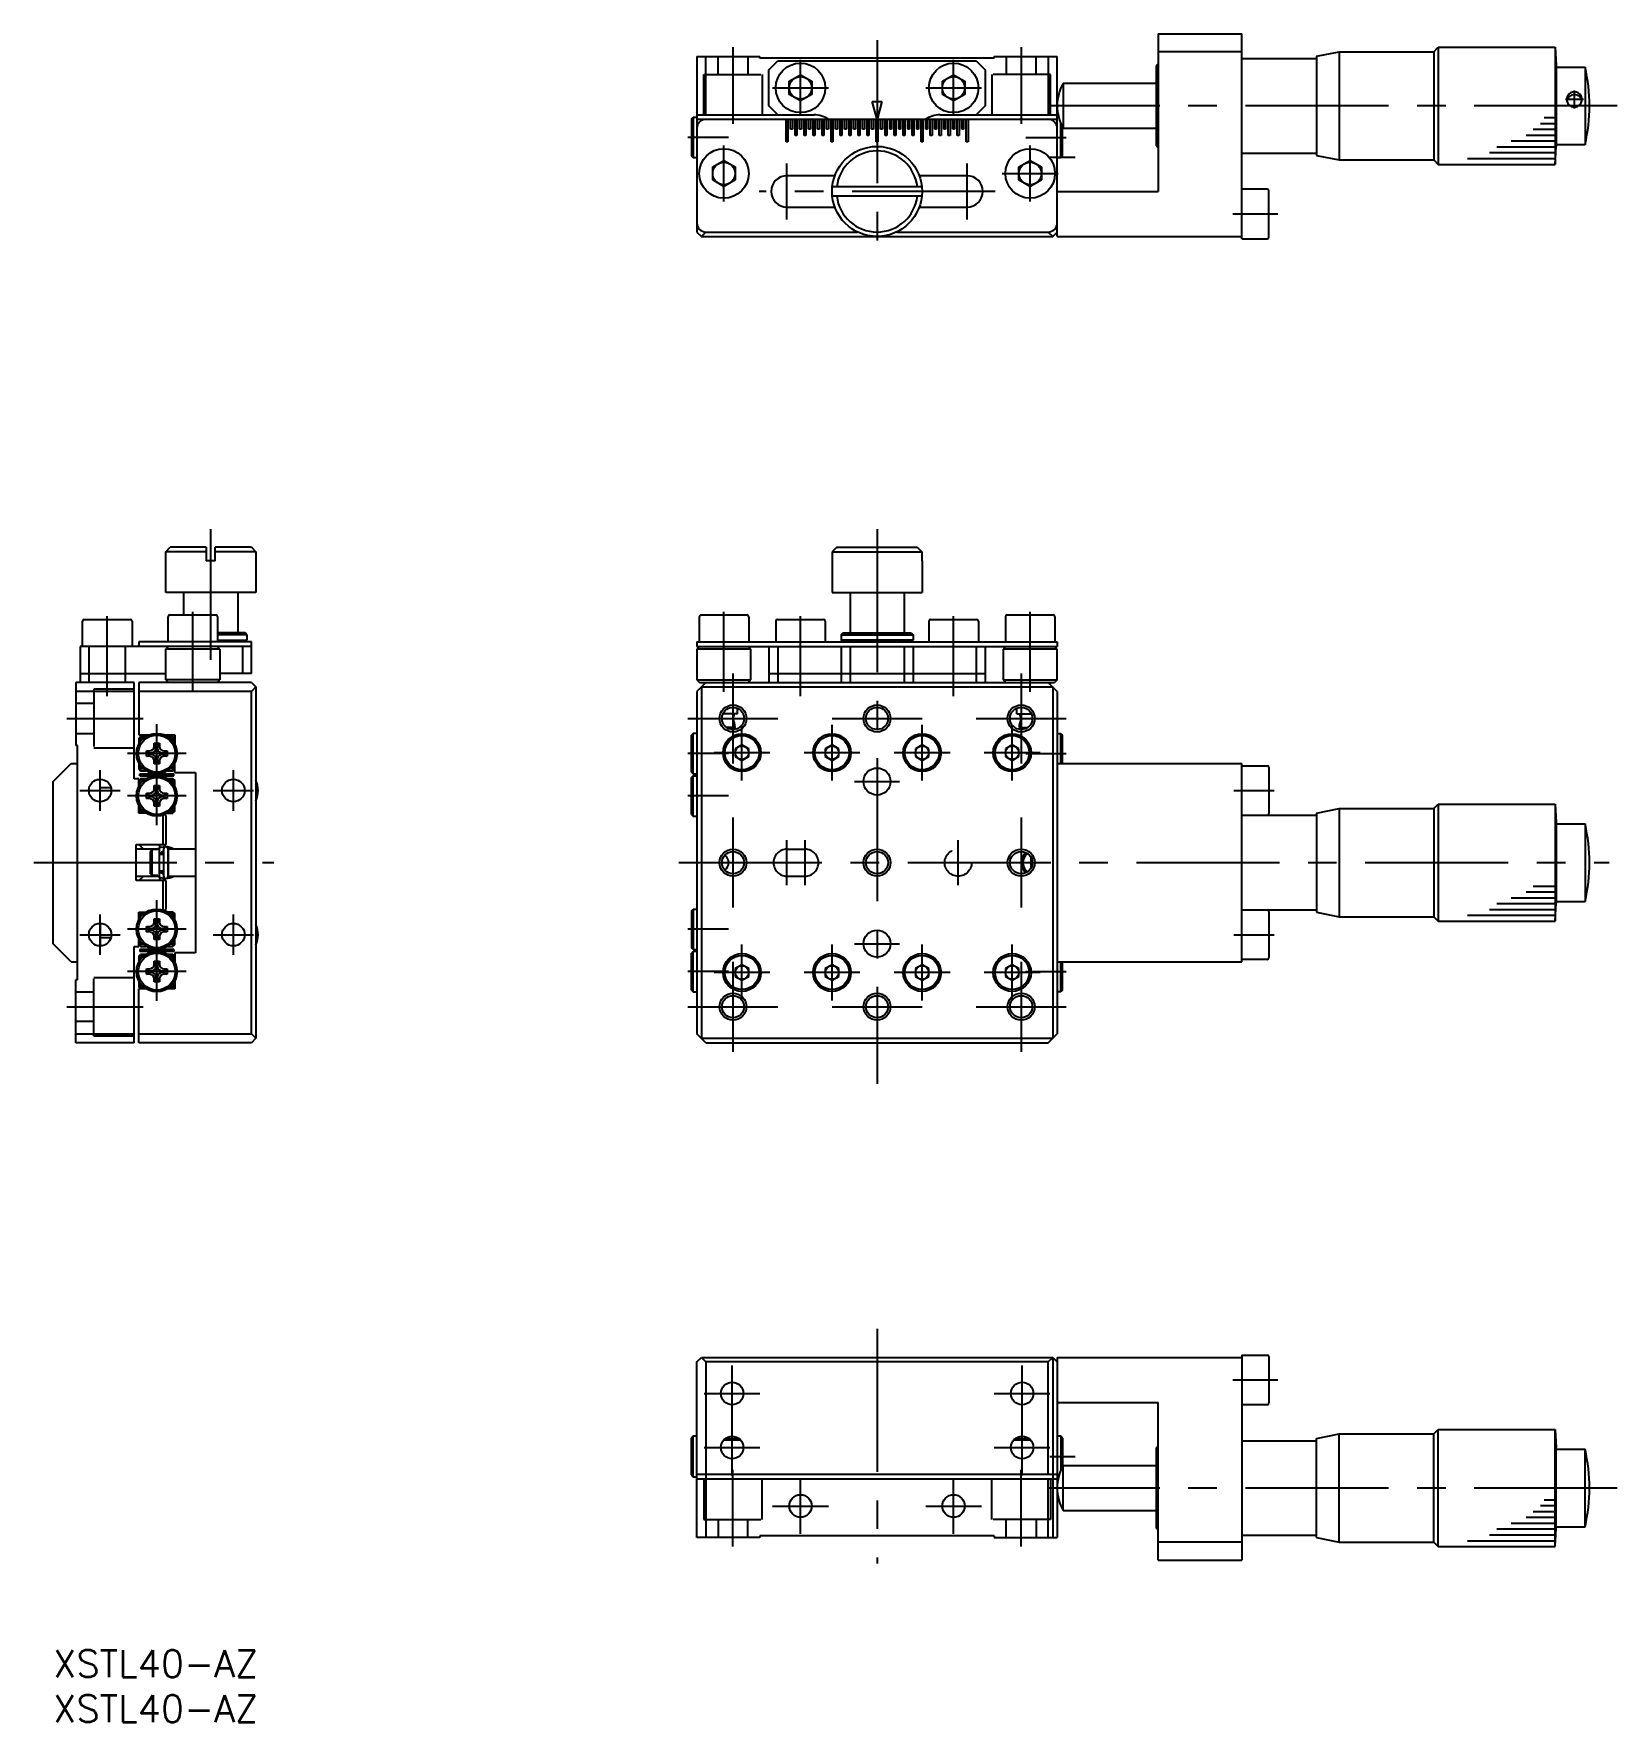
# Model space of a CAD drawing. Extents: x -2 to 368, y -8 to 179.
# Drawn here: x -2.2 to 173.6, y -8 to 179.4 of the extents above; entities that cross this region are included whole.
import ezdxf

# ---------------------------------------------------------------- set-up
doc = ezdxf.new("R2010")
doc.units = 0
doc.header["$LTSCALE"] = 0.5
doc.linetypes.add('CENTER', pattern=[50.8, 31.75, -6.35, 6.35, -6.35])
doc.linetypes.add('DASHED', pattern=[19.05, 12.7, -6.35])
for name, color, linetype in [('MSM_CENTER', 1, 'CENTER'), ('MSM_CONTINUOUS', 7, 'CONTINUOUS'), ('MSM_DASHED', 4, 'DASHED'), ('MSM_NARROW', 5, 'CONTINUOUS'), ('MSM_PART_NUMBER', 7, 'CONTINUOUS')]:
    doc.layers.add(name, color=color, linetype=linetype)
doc.styles.get("Standard").update_dxf_attribs({"font": 'txt.shx', "height": 3, "bigfont": 'bigfont.shx'})

# ---------------------------------------------------------------- blocks, each defined once
blk = doc.blocks.new('*U3')
at = {"layer": 'MSM_PART_NUMBER'}
blk.add_text('XSTL40-AZ', height=3, dxfattribs=at).set_placement((0, -3))
blk = doc.blocks.new('*U4')
at = {"layer": 'MSM_PART_NUMBER'}
blk.add_text('XSTL40-AZ', height=3, dxfattribs=at).set_placement((0, -8))

msp = doc.modelspace()

# ---------------------------------------------------------------- linework, layer by layer
at = {"layer": 'MSM_CENTER'}
for p, q in [((91.47, 178.72), (91.47, 154.92)), ((75.47, 177.92), (75.47, 169.42)), ((82.97, 170.32), (82.97, 176.52)), ((99.97, 170.32), (99.97, 176.52)), ((107.47, 177.92), (107.47, 169.42)), ((79.87, 173.42), (86.07, 173.42)), ((96.87, 173.42), (103.07, 173.42)), ((168.89, 171.13), (168.89, 173.13)), ((173.65, 171.42), (110.47, 171.42)), ((169.89, 172.13), (167.89, 172.13)), ((74.97, 167.92), (70.47, 167.92)), ((74.47, 160.82), (74.47, 167.02)), ((107.97, 167.92), (112.47, 167.92)), ((108.47, 160.82), (108.47, 167.02)), ((81.47, 158.82), (81.47, 165.02)), ((101.47, 158.82), (101.47, 165.02)), ((110.67, 165.72), (113.47, 165.72)), ((105.37, 163.92), (111.57, 163.92)), ((104.57, 161.92), (78.37, 161.92)), ((130.97, 159.42), (135.97, 159.42)), ((17.5, 109.92), (17.5, 124.42)), ((91.47, 124.42), (91.47, 62.87)), ((6, 105.89), (6, 114.77)), ((15.5, 106.39), (15.5, 115.27)), ((74.47, 106.39), (74.47, 115.27)), ((82.97, 105.89), (82.97, 114.77)), ((99.97, 105.89), (99.97, 114.77)), ((108.47, 106.39), (108.47, 115.27)), ((75.47, 108.42), (75.47, 98.42)), ((107.47, 108.42), (107.47, 98.42)), ((1.5, 103.42), (10, 103.42)), ((70.47, 103.42), (80.47, 103.42)), ((86.47, 103.42), (96.47, 103.42)), ((102.47, 103.42), (112.47, 103.42)), ((11.5, 91.57), (11.5, 102.77)), ((76.47, 96.52), (76.47, 102.72)), ((86.47, 96.52), (86.47, 102.72)), ((96.47, 96.52), (96.47, 102.72)), ((106.47, 96.52), (106.47, 102.72)), ((14.75, 99.52), (8.25, 99.52)), ((74.97, 99.52), (70.47, 99.52)), ((79.57, 99.62), (73.37, 99.62)), ((89.57, 99.62), (83.37, 99.62)), ((99.57, 99.62), (93.37, 99.62)), ((109.57, 99.62), (103.37, 99.62)), ((107.97, 99.52), (112.47, 99.52)), ((5.2, 93.17), (5.2, 97.67)), ((20, 93.17), (20, 97.67)), ((88.97, 96.42), (93.97, 96.42)), ((2.95, 95.42), (7.45, 95.42)), ((14.75, 94.82), (8.25, 94.82)), ((17.75, 95.42), (22.25, 95.42)), ((74.97, 94.82), (70.47, 94.82)), ((131.07, 95.42), (135.57, 95.42)), ((75.47, 92.42), (75.47, 82.42)), ((107.47, 92.42), (107.47, 82.42)), ((81.47, 84.92), (81.47, 89.92)), ((83.47, 84.92), (83.47, 89.92)), ((100.47, 84.92), (100.47, 89.92)), ((-2.16, 87.42), (24.5, 87.42)), ((69.47, 87.42), (172.74, 87.42)), ((11.5, 72.07), (11.5, 83.27)), ((5.2, 77.17), (5.2, 81.67)), ((20, 77.17), (20, 81.67)), ((2.95, 79.42), (7.45, 79.42)), ((14.75, 80.02), (8.25, 80.02)), ((17.75, 79.42), (22.25, 79.42)), ((74.97, 80.02), (70.47, 80.02)), ((131.07, 79.42), (135.57, 79.42)), ((76.47, 72.12), (76.47, 78.32)), ((86.47, 72.12), (86.47, 78.32)), ((88.97, 78.42), (93.97, 78.42)), ((96.47, 72.12), (96.47, 78.32)), ((106.47, 72.12), (106.47, 78.32)), ((14.75, 75.32), (8.25, 75.32)), ((74.97, 75.32), (70.47, 75.32)), ((79.57, 75.22), (73.37, 75.22)), ((75.47, 76.42), (75.47, 66.42)), ((89.57, 75.22), (83.37, 75.22)), ((99.57, 75.22), (93.37, 75.22)), ((109.57, 75.22), (103.37, 75.22)), ((107.47, 76.42), (107.47, 66.42)), ((107.97, 75.32), (112.47, 75.32)), ((1.5, 71.42), (10, 71.42)), ((70.47, 71.42), (80.47, 71.42)), ((86.47, 71.42), (96.47, 71.42)), ((102.47, 71.42), (112.47, 71.42)), ((91.47, 35.68), (91.47, 9.63)), ((75.37, 19.4), (75.37, 31.6)), ((107.57, 19.4), (107.57, 31.6)), ((130.97, 30), (135.97, 30)), ((72.27, 28.5), (78.47, 28.5)), ((104.47, 28.5), (110.67, 28.5)), ((72.27, 22.5), (78.47, 22.5)), ((104.47, 22.5), (110.67, 22.5)), ((110.67, 21.5), (113.47, 21.5)), ((75.47, 11.5), (75.47, 20)), ((82.97, 12.9), (82.97, 19.1)), ((99.97, 12.9), (99.97, 19.1)), ((107.47, 11.5), (107.47, 20)), ((173.65, 18), (110.47, 18)), ((79.87, 16), (86.07, 16)), ((96.87, 16), (103.07, 16))]:
    msp.add_line(p, q, dxfattribs=at)
at = {"layer": 'MSM_CONTINUOUS'}
for p, q in [((122.67, 179.42), (122.67, 161.92)), ((122.67, 179.42), (131.97, 179.42)), ((131.97, 156.67), (131.97, 179.42)), ((71.47, 176.92), (71.47, 157.42)), ((71.47, 176.92), (78.47, 176.92)), ((72.47, 170.42), (72.47, 176.92)), ((78.47, 176.72), (78.47, 176.92)), ((104.47, 176.72), (78.47, 176.72)), ((79.47, 175.42), (80.47, 176.42)), ((80.47, 176.42), (102.47, 176.42)), ((102.47, 176.42), (103.47, 175.42)), ((104.47, 176.72), (104.47, 176.92)), ((104.47, 176.92), (111.47, 176.92)), ((110.47, 176.92), (110.47, 170.42)), ((111.47, 156.92), (111.47, 176.92)), ((131.97, 177.42), (122.67, 177.42)), ((131.97, 176.68), (140.27, 176.68)), ((140.27, 176.93), (142.77, 177.43)), ((140.27, 176.93), (140.27, 165.93)), ((142.77, 177.43), (153.27, 177.43)), ((142.77, 177.43), (142.77, 165.43)), ((153.27, 177.43), (153.77, 177.93)), ((153.27, 177.43), (153.27, 165.43)), ((153.77, 177.93), (153.77, 164.93)), ((153.77, 177.93), (166.77, 177.93)), ((166.77, 177.93), (166.77, 164.93)), ((166.77, 177.93), (166.87, 175.93)), ((79.47, 171.42), (79.47, 175.42)), ((81.72, 174.15), (82.97, 174.87)), ((82.97, 174.87), (84.22, 174.15)), ((98.72, 174.15), (99.97, 174.87)), ((99.97, 174.87), (101.22, 174.15)), ((103.47, 175.42), (103.47, 171.42)), ((122.67, 176.07), (122.47, 175.87)), ((122.47, 175.87), (122.47, 166.97)), ((166.87, 175.93), (166.87, 166.93)), ((166.87, 175.73), (170.07, 175.73)), ((170.07, 175.73), (170.07, 167.13)), ((81.72, 172.7), (81.72, 174.15)), ((82.97, 171.98), (81.72, 172.7)), ((84.22, 172.7), (82.97, 171.98)), ((84.22, 174.15), (84.22, 172.7)), ((98.72, 172.7), (98.72, 174.15)), ((99.97, 171.98), (98.72, 172.7)), ((101.22, 172.7), (99.97, 171.98)), ((101.22, 174.15), (101.22, 172.7)), ((112.14, 173.93), (122.47, 173.93)), ((112.14, 173.93), (112.14, 168.93)), ((80.47, 170.42), (79.47, 171.42)), ((90.93, 171.92), (92.01, 171.92)), ((91.47, 169.92), (90.93, 171.92)), ((92.01, 171.92), (91.47, 169.92)), ((103.47, 171.42), (102.47, 170.42)), ((70.87, 169.97), (71.07, 170.17)), ((70.87, 169.97), (70.87, 165.87)), ((71.07, 170.17), (71.47, 170.17)), ((71.07, 170.17), (71.07, 165.67)), ((71.47, 170.42), (84.47, 170.42)), ((111.47, 169.92), (71.47, 169.92)), ((81.37, 167.42), (81.37, 169.92)), ((81.57, 169.92), (81.57, 167.42)), ((81.87, 168.82), (81.87, 169.92)), ((82.07, 168.82), (81.87, 168.82)), ((82.07, 169.92), (82.07, 168.82)), ((82.37, 168.12), (82.37, 169.92)), ((82.57, 169.92), (82.57, 168.12)), ((82.87, 168.82), (82.87, 169.92)), ((83.07, 168.82), (82.87, 168.82)), ((83.07, 169.92), (83.07, 168.82)), ((83.37, 168.12), (83.37, 169.92)), ((83.57, 169.92), (83.57, 168.12)), ((83.87, 168.82), (83.87, 169.92)), ((84.07, 168.82), (83.87, 168.82)), ((84.07, 169.92), (84.07, 168.82)), ((84.37, 168.12), (84.37, 169.92)), ((84.57, 169.92), (84.57, 168.12)), ((84.87, 168.82), (84.87, 169.92)), ((85.07, 168.82), (84.87, 168.82)), ((85.07, 169.92), (85.07, 168.82)), ((85.37, 168.12), (85.37, 169.92)), ((85.57, 169.92), (85.57, 168.12)), ((85.87, 168.82), (85.87, 169.92)), ((86.07, 168.82), (85.87, 168.82)), ((86.07, 169.92), (86.07, 168.82)), ((86.37, 167.42), (86.37, 169.92)), ((86.57, 169.92), (86.57, 167.42)), ((86.87, 168.82), (86.87, 169.92)), ((87.07, 168.82), (86.87, 168.82)), ((87.07, 169.92), (87.07, 168.82)), ((87.37, 168.12), (87.37, 169.92)), ((87.57, 169.92), (87.57, 168.12)), ((87.87, 168.82), (87.87, 169.92)), ((88.07, 168.82), (87.87, 168.82)), ((88.07, 169.92), (88.07, 168.82)), ((88.37, 168.12), (88.37, 169.92)), ((88.57, 169.92), (88.57, 168.12)), ((88.87, 168.82), (88.87, 169.92)), ((89.07, 168.82), (88.87, 168.82)), ((89.07, 169.92), (89.07, 168.82)), ((89.37, 168.12), (89.37, 169.92)), ((89.57, 169.92), (89.57, 168.12)), ((89.87, 168.82), (89.87, 169.92)), ((90.07, 168.82), (89.87, 168.82)), ((90.07, 169.92), (90.07, 168.82)), ((90.37, 168.12), (90.37, 169.92)), ((90.57, 169.92), (90.57, 168.12)), ((90.87, 168.82), (90.87, 169.92)), ((91.07, 168.82), (90.87, 168.82)), ((91.07, 169.92), (91.07, 168.82)), ((91.37, 167.42), (91.37, 169.92)), ((91.57, 169.92), (91.57, 167.42)), ((91.87, 168.82), (91.87, 169.92)), ((92.07, 168.82), (91.87, 168.82)), ((92.07, 169.92), (92.07, 168.82)), ((92.37, 168.12), (92.37, 169.92)), ((92.57, 169.92), (92.57, 168.12)), ((92.87, 168.82), (92.87, 169.92)), ((93.07, 168.82), (92.87, 168.82)), ((93.07, 169.92), (93.07, 168.82)), ((93.37, 168.12), (93.37, 169.92)), ((93.57, 169.92), (93.57, 168.12)), ((93.87, 168.82), (93.87, 169.92)), ((94.07, 168.82), (93.87, 168.82)), ((94.07, 169.92), (94.07, 168.82)), ((94.37, 168.12), (94.37, 169.92)), ((94.57, 169.92), (94.57, 168.12)), ((94.87, 168.82), (94.87, 169.92)), ((95.07, 168.82), (94.87, 168.82)), ((95.07, 169.92), (95.07, 168.82)), ((95.37, 168.12), (95.37, 169.92)), ((95.57, 169.92), (95.57, 168.12)), ((95.87, 168.82), (95.87, 169.92)), ((96.07, 168.82), (95.87, 168.82)), ((96.07, 169.92), (96.07, 168.82)), ((96.37, 167.42), (96.37, 169.92)), ((96.57, 169.92), (96.57, 167.42)), ((96.87, 168.82), (96.87, 169.92)), ((97.07, 168.82), (96.87, 168.82)), ((97.07, 169.92), (97.07, 168.82)), ((97.37, 168.12), (97.37, 169.92)), ((97.57, 169.92), (97.57, 168.12)), ((97.87, 168.82), (97.87, 169.92)), ((98.07, 168.82), (97.87, 168.82)), ((98.07, 169.92), (98.07, 168.82)), ((98.37, 168.12), (98.37, 169.92)), ((98.47, 170.42), (111.47, 170.42)), ((98.57, 169.92), (98.57, 168.12)), ((98.87, 168.82), (98.87, 169.92)), ((99.07, 168.82), (98.87, 168.82)), ((99.07, 169.92), (99.07, 168.82)), ((99.37, 168.12), (99.37, 169.92)), ((99.57, 169.92), (99.57, 168.12)), ((99.87, 168.82), (99.87, 169.92)), ((100.07, 168.82), (99.87, 168.82)), ((100.07, 169.92), (100.07, 168.82)), ((100.37, 168.12), (100.37, 169.92)), ((100.57, 169.92), (100.57, 168.12)), ((100.87, 168.82), (100.87, 169.92)), ((101.07, 168.82), (100.87, 168.82)), ((101.07, 169.92), (101.07, 168.82)), ((101.37, 167.42), (101.37, 169.92)), ((101.57, 169.92), (101.57, 167.42)), ((111.47, 170.17), (111.63, 170.17)), ((111.87, 165.67), (111.87, 169.47)), ((112.07, 165.87), (112.07, 169.05)), ((112.14, 168.93), (122.47, 168.93)), ((81.57, 167.42), (81.37, 167.42)), ((82.57, 168.12), (82.37, 168.12)), ((83.57, 168.12), (83.37, 168.12)), ((84.57, 168.12), (84.37, 168.12)), ((85.57, 168.12), (85.37, 168.12)), ((86.57, 167.42), (86.37, 167.42)), ((87.57, 168.12), (87.37, 168.12)), ((88.57, 168.12), (88.37, 168.12)), ((89.57, 168.12), (89.37, 168.12)), ((90.57, 168.12), (90.37, 168.12)), ((91.57, 167.42), (91.37, 167.42)), ((92.57, 168.12), (92.37, 168.12)), ((93.57, 168.12), (93.37, 168.12)), ((94.57, 168.12), (94.37, 168.12)), ((95.57, 168.12), (95.37, 168.12)), ((96.57, 167.42), (96.37, 167.42)), ((97.57, 168.12), (97.37, 168.12)), ((98.57, 168.12), (98.37, 168.12)), ((99.57, 168.12), (99.37, 168.12)), ((100.57, 168.12), (100.37, 168.12)), ((101.57, 167.42), (101.37, 167.42)), ((122.47, 166.97), (122.67, 166.77)), ((166.77, 164.93), (166.87, 166.93)), ((166.87, 167.13), (170.07, 167.13)), ((71.07, 165.67), (70.87, 165.87)), ((71.47, 165.67), (71.07, 165.67)), ((73.22, 164.65), (74.47, 165.37)), ((74.47, 165.37), (75.72, 164.65)), ((107.22, 164.65), (108.47, 165.37)), ((108.47, 165.37), (109.72, 164.65)), ((111.87, 165.67), (111.47, 165.67)), ((112.07, 165.87), (111.87, 165.67)), ((131.97, 166.18), (140.27, 166.18)), ((140.27, 165.93), (142.77, 165.43)), ((142.57, 165.43), (142.57, 165.47)), ((142.77, 165.43), (153.27, 165.43)), ((153.27, 165.43), (153.77, 164.93)), ((73.22, 163.2), (73.22, 164.65)), ((74.47, 162.48), (73.22, 163.2)), ((75.72, 163.2), (74.47, 162.48)), ((75.72, 164.65), (75.72, 163.2)), ((86.79, 163.67), (81.47, 163.67)), ((101.47, 163.67), (96.15, 163.67)), ((107.22, 163.2), (107.22, 164.65)), ((108.47, 162.48), (107.22, 163.2)), ((109.72, 163.2), (108.47, 162.48)), ((109.72, 164.65), (109.72, 163.2)), ((153.77, 164.93), (166.77, 164.93)), ((96.44, 162.42), (86.49, 162.42)), ((86.49, 161.42), (96.44, 161.42)), ((111.47, 161.92), (122.67, 161.92)), ((134.77, 162.17), (131.97, 162.17)), ((134.97, 156.87), (134.97, 161.97)), ((81.47, 160.17), (86.79, 160.17)), ((96.15, 160.17), (101.47, 160.17)), ((71.47, 157.42), (71.97, 156.92)), ((71.97, 156.92), (72.47, 157.42)), ((71.97, 156.92), (110.97, 156.92)), ((72.47, 157.42), (89.29, 157.42)), ((93.65, 157.42), (110.47, 157.42)), ((110.47, 157.42), (110.97, 156.92)), ((110.97, 156.92), (111.47, 157.42)), ((111.47, 156.92), (131.97, 156.92)), ((131.97, 156.67), (134.77, 156.67)), ((12.5, 121.92), (13, 122.42)), ((12.5, 117.42), (12.5, 121.92)), ((17, 121.92), (12.5, 121.92)), ((17, 122.42), (13, 122.42)), ((17, 122.42), (17, 120.92)), ((22, 122.42), (18, 122.42)), ((18, 120.92), (18, 122.42)), ((22.5, 121.92), (18, 121.92)), ((22, 122.42), (22.5, 121.92)), ((22.5, 121.92), (22.5, 117.42)), ((86.99, 122.42), (86.49, 121.92)), ((86.49, 121.92), (96.44, 121.92)), ((86.49, 121.92), (86.49, 120.92)), ((86.99, 122.42), (95.94, 122.42)), ((95.94, 122.42), (96.44, 121.92)), ((96.44, 121.92), (96.44, 120.92)), ((18, 120.92), (17, 120.92)), ((86.47, 120.92), (86.47, 117.42)), ((86.47, 120.92), (86.49, 120.92)), ((96.44, 120.92), (96.47, 120.92)), ((96.47, 120.92), (96.47, 117.42)), ((22.5, 117.42), (12.5, 117.42)), ((14.5, 114.92), (14.5, 117.42)), ((20.5, 117.42), (20.5, 112.92)), ((86.47, 117.42), (96.47, 117.42)), ((88.47, 117.42), (88.47, 112.92)), ((94.47, 117.42), (94.47, 112.92)), ((3.45, 114.42), (8.55, 114.42)), ((12.75, 111.92), (12.75, 114.72)), ((12.95, 114.92), (18.05, 114.92)), ((18.25, 114.72), (18.25, 111.92)), ((71.72, 114.72), (71.72, 111.92)), ((71.92, 114.92), (77.02, 114.92)), ((77.22, 114.72), (77.22, 111.92)), ((80.42, 114.42), (85.52, 114.42)), ((97.42, 114.42), (102.52, 114.42)), ((105.72, 114.72), (105.72, 111.92)), ((105.92, 114.92), (111.02, 114.92)), ((111.22, 114.72), (111.22, 111.92)), ((3.25, 111.42), (3.25, 114.22)), ((8.75, 114.22), (8.75, 111.42)), ((21.3, 112.92), (18.25, 112.92)), ((21.5, 112.72), (18.25, 112.72)), ((21.5, 112.72), (21.3, 112.92)), ((21.5, 112.72), (21.5, 112.12)), ((80.22, 114.22), (80.22, 111.92)), ((85.72, 114.22), (85.72, 111.92)), ((87.47, 112.72), (87.67, 112.92)), ((87.47, 112.72), (87.47, 112.12)), ((87.47, 112.72), (95.47, 112.72)), ((87.67, 112.92), (95.27, 112.92)), ((95.27, 112.92), (95.47, 112.72)), ((95.47, 112.72), (95.47, 112.12)), ((97.22, 114.22), (97.22, 111.92)), ((102.72, 114.22), (102.72, 111.92)), ((3, 111.42), (3, 107.42)), ((22, 111.42), (3, 111.42)), ((4, 107.42), (4, 111.42)), ((8, 111.42), (8, 107.42)), ((22, 111.92), (9.5, 111.92)), ((9.5, 111.92), (9.5, 111.42)), ((12.5, 111.12), (12.8, 111.42)), ((12.5, 107.72), (12.5, 111.12)), ((18.5, 111.12), (12.5, 111.12)), ((18.5, 111.12), (18.2, 111.42)), ((18.25, 112.12), (21.5, 112.12)), ((18.5, 111.12), (18.5, 107.72)), ((21, 111.42), (21, 108.42)), ((21.3, 111.92), (21.5, 112.12)), ((22, 108.42), (22, 111.92)), ((71.47, 111.92), (71.47, 111.42)), ((71.47, 111.92), (111.47, 111.92)), ((71.47, 111.42), (111.47, 111.42)), ((71.77, 111.42), (71.47, 111.12)), ((71.47, 111.12), (71.47, 107.72)), ((77.47, 111.12), (71.47, 111.12)), ((77.47, 111.12), (77.17, 111.42)), ((77.47, 107.72), (77.47, 111.12)), ((79.47, 111.42), (79.47, 107.42)), ((80.47, 111.42), (80.47, 107.42)), ((87.67, 111.92), (87.47, 112.12)), ((95.47, 112.12), (87.47, 112.12)), ((87.47, 111.42), (87.47, 107.42)), ((88.47, 111.42), (88.47, 107.42)), ((94.47, 111.42), (94.47, 107.42)), ((95.27, 111.92), (95.47, 112.12)), ((95.47, 111.42), (95.47, 107.42)), ((102.47, 111.42), (102.47, 107.42)), ((103.47, 111.42), (103.47, 107.42)), ((105.77, 111.42), (105.47, 111.12)), ((105.47, 111.12), (105.47, 107.72)), ((111.47, 111.12), (105.47, 111.12)), ((111.47, 111.12), (111.17, 111.42)), ((111.47, 111.92), (111.47, 111.42)), ((111.47, 107.72), (111.47, 111.12)), ((2.5, 107.42), (2.5, 100.42)), ((9, 107.42), (2.5, 107.42)), ((3, 108.42), (12.5, 108.42)), ((9, 96.72), (9, 107.42)), ((9.5, 107.42), (9.5, 101.62)), ((22, 107.42), (9.5, 107.42)), ((12.5, 107.72), (12.8, 107.42)), ((18.5, 107.72), (12.5, 107.72)), ((18.2, 107.42), (18.5, 107.72)), ((22, 108.42), (18.5, 108.42)), ((22, 107.42), (22.5, 106.92)), ((22.5, 106.92), (22, 106.42)), ((22.5, 106.92), (22.5, 67.92)), ((71.47, 107.72), (77.47, 107.72)), ((71.47, 107.72), (71.77, 107.42)), ((72.47, 107.42), (71.47, 106.42)), ((71.77, 107.42), (111.17, 107.42)), ((71.97, 106.92), (110.97, 106.92)), ((71.97, 106.92), (71.97, 67.92)), ((77.17, 107.42), (77.47, 107.72)), ((79.47, 108.42), (103.47, 108.42)), ((105.47, 107.72), (111.47, 107.72)), ((105.47, 107.72), (105.77, 107.42)), ((111.47, 106.42), (110.47, 107.42)), ((110.97, 106.92), (110.97, 67.92)), ((111.47, 107.72), (111.17, 107.42)), ((9, 106.42), (2.5, 106.42)), ((22, 106.42), (9.5, 106.42)), ((22, 68.42), (22, 106.42)), ((71.47, 106.42), (71.47, 68.42)), ((111.47, 106.42), (111.47, 68.42)), ((75.97, 103.92), (74.35, 103.92)), ((75.97, 103.92), (75.97, 104.55)), ((106.97, 103.92), (106.97, 104.55)), ((106.97, 103.92), (108.59, 103.92)), ((9.5, 101.62), (10.69, 101.62)), ((9.7, 101.42), (9.5, 101.22)), ((9.5, 101.22), (9.5, 100.55)), ((9.5, 101.22), (10.03, 101.22)), ((10.29, 101.42), (9.7, 101.42)), ((9.7, 100.87), (9.7, 101.42)), ((10.63, 101.6), (10.6, 101.62)), ((12.31, 101.62), (13.5, 101.62)), ((12.4, 101.62), (12.37, 101.6)), ((13.3, 101.42), (12.71, 101.42)), ((12.97, 101.22), (13.5, 101.22)), ((13.5, 101.22), (13.3, 101.42)), ((13.3, 101.42), (13.3, 100.87)), ((13.5, 101.62), (13.5, 100.55)), ((71.07, 101.77), (70.87, 101.57)), ((70.87, 97.47), (70.87, 101.57)), ((71.47, 101.77), (71.07, 101.77)), ((71.07, 97.27), (71.07, 101.77)), ((75.71, 102.42), (74.75, 102.42)), ((75.71, 102.42), (75.35, 102.2)), ((107.23, 102.42), (107.59, 102.2)), ((107.23, 102.42), (108.18, 102.42)), ((111.47, 101.77), (111.87, 101.77)), ((111.87, 101.77), (112.07, 101.57)), ((111.87, 98.42), (111.87, 101.77)), ((112.07, 98.42), (112.07, 101.57)), ((2.7, 100.42), (2.5, 100.42)), ((2.7, 74.42), (2.7, 100.42)), ((10.35, 99.82), (10.7, 99.82)), ((10.35, 99.22), (10.35, 99.82)), ((10.35, 99.82), (10.7, 99.61)), ((10.35, 99.22), (10.7, 99.43)), ((10.7, 99.61), (10.91, 99.61)), ((10.7, 99.61), (10.7, 99.43)), ((10.91, 99.43), (10.7, 99.43)), ((11.2, 100.67), (11.8, 100.67)), ((11.2, 100.32), (11.2, 100.67)), ((11.2, 100.67), (11.41, 100.32)), ((11.41, 100.11), (11.41, 100.32)), ((11.59, 100.32), (11.41, 100.32)), ((11.8, 100.67), (11.59, 100.32)), ((11.59, 100.32), (11.59, 100.11)), ((11.8, 100.67), (11.8, 100.32)), ((12.09, 99.61), (12.3, 99.61)), ((12.3, 99.43), (12.09, 99.43)), ((12.3, 99.82), (12.65, 99.82)), ((12.3, 99.61), (12.65, 99.82)), ((12.3, 99.61), (12.3, 99.43)), ((12.3, 99.43), (12.65, 99.22)), ((12.65, 99.82), (12.65, 99.22)), ((76.47, 100.49), (75.72, 100.06)), ((75.72, 100.06), (75.72, 99.19)), ((77.22, 100.06), (76.47, 100.49)), ((77.22, 99.19), (77.22, 100.06)), ((86.47, 100.49), (85.72, 100.06)), ((85.72, 100.06), (85.72, 99.19)), ((87.22, 100.06), (86.47, 100.49)), ((87.22, 99.19), (87.22, 100.06)), ((96.47, 100.49), (95.72, 100.06)), ((95.72, 100.06), (95.72, 99.19)), ((97.22, 100.06), (96.47, 100.49)), ((97.22, 99.19), (97.22, 100.06)), ((106.47, 100.49), (105.72, 100.06)), ((105.72, 100.06), (105.72, 99.19)), ((107.22, 100.06), (106.47, 100.49)), ((107.22, 99.19), (107.22, 100.06)), ((0, 96.42), (2, 98.42)), ((2, 98.42), (2.7, 98.42)), ((9.5, 98.49), (9.5, 97.82)), ((9.5, 97.82), (9.7, 97.62)), ((10.03, 97.82), (9.5, 97.82)), ((9.7, 97.62), (9.7, 98.17)), ((9.7, 97.62), (10.29, 97.62)), ((10.7, 99.22), (10.35, 99.22)), ((11.2, 98.37), (11.41, 98.73)), ((11.2, 98.37), (11.2, 98.72)), ((11.8, 98.37), (11.2, 98.37)), ((11.41, 98.73), (11.41, 98.93)), ((11.59, 98.73), (11.41, 98.73)), ((11.59, 98.93), (11.59, 98.73)), ((11.8, 98.37), (11.59, 98.73)), ((11.8, 98.72), (11.8, 98.37)), ((12.65, 99.22), (12.3, 99.22)), ((12.71, 97.62), (13.3, 97.62)), ((13.5, 97.82), (12.97, 97.82)), ((13.3, 98.17), (13.3, 97.62)), ((13.3, 97.62), (13.5, 97.82)), ((13.5, 97.42), (13.5, 98.49)), ((70.87, 97.47), (71.07, 97.27)), ((75.72, 99.19), (76.47, 98.76)), ((76.47, 98.76), (77.22, 99.19)), ((85.72, 99.19), (86.47, 98.76)), ((86.47, 98.76), (87.22, 99.19)), ((95.72, 99.19), (96.47, 98.76)), ((96.47, 98.76), (97.22, 99.19)), ((105.72, 99.19), (106.47, 98.76)), ((106.47, 98.76), (107.22, 99.19)), ((111.47, 98.42), (131.97, 98.42)), ((131.97, 76.42), (131.97, 98.42)), ((131.97, 98.17), (134.77, 98.17)), ((134.97, 97.97), (134.97, 92.87)), ((0, 78.42), (0, 96.42)), ((5.2, 96.62), (4.85, 96.62)), ((5.2, 94.17), (5.2, 96.62)), ((6.41, 95.72), (5.2, 95.72)), ((9.5, 96.72), (9, 96.72)), ((9.5, 95.85), (9.5, 96.72)), ((9.7, 96.72), (9.5, 96.52)), ((10.03, 96.52), (9.5, 96.52)), ((9.63, 97.27), (13.38, 97.27)), ((9.63, 97.07), (9.63, 97.27)), ((9.63, 97.07), (13.38, 97.07)), ((10.29, 96.72), (9.7, 96.72)), ((9.7, 96.72), (9.7, 96.17)), ((10.55, 97.28), (10.69, 97.42)), ((10.55, 97.27), (10.55, 97.28)), ((10.55, 97.27), (10.55, 97.28)), ((10.55, 97.07), (10.55, 97.07)), ((10.69, 96.92), (10.55, 97.07)), ((10.55, 97.07), (10.55, 97.07)), ((10.74, 96.94), (10.61, 97.07)), ((10.85, 96.98), (10.75, 97.07)), ((11.2, 95.97), (11.8, 95.97)), ((11.2, 95.62), (11.2, 95.97)), ((11.2, 95.97), (11.41, 95.62)), ((11.41, 95.41), (11.41, 95.62)), ((11.59, 95.62), (11.41, 95.62)), ((11.8, 95.97), (11.59, 95.62)), ((11.59, 95.62), (11.59, 95.41)), ((11.8, 95.97), (11.8, 95.62)), ((12.15, 97.37), (12.25, 97.27)), ((12.26, 97.4), (12.39, 97.27)), ((12.31, 97.42), (12.45, 97.28)), ((12.45, 97.07), (12.31, 96.92)), ((12.45, 97.28), (12.45, 97.27)), ((12.45, 97.28), (12.45, 97.27)), ((12.45, 97.07), (12.45, 97.07)), ((12.45, 97.07), (12.45, 97.07)), ((13.3, 96.72), (12.71, 96.72)), ((13.5, 96.52), (12.97, 96.52)), ((13.3, 96.72), (13.5, 96.52)), ((13.3, 96.17), (13.3, 96.72)), ((13.38, 97.07), (13.38, 97.27)), ((13.5, 97.42), (15.8, 97.42)), ((13.5, 95.85), (13.5, 96.52)), ((15.8, 97.42), (15.8, 77.42)), ((71.07, 97.07), (70.87, 96.87)), ((70.87, 92.77), (70.87, 96.87)), ((71.07, 97.27), (71.47, 97.27)), ((71.07, 97.07), (71.47, 97.07)), ((71.07, 92.57), (71.07, 97.07)), ((9.5, 92.92), (9.5, 93.79)), ((10.35, 95.12), (10.7, 95.12)), ((10.35, 94.52), (10.35, 95.12)), ((10.35, 95.12), (10.7, 94.91)), ((10.35, 94.52), (10.7, 94.73)), ((10.7, 94.52), (10.35, 94.52)), ((10.7, 94.91), (10.91, 94.91)), ((10.7, 94.91), (10.7, 94.73)), ((10.91, 94.73), (10.7, 94.73)), ((11.2, 93.67), (11.41, 94.03)), ((11.2, 93.67), (11.2, 94.02)), ((11.41, 94.03), (11.41, 94.23)), ((11.59, 94.03), (11.41, 94.03)), ((11.59, 94.23), (11.59, 94.03)), ((11.8, 93.67), (11.59, 94.03)), ((11.8, 94.02), (11.8, 93.67)), ((12.09, 94.91), (12.3, 94.91)), ((12.3, 94.73), (12.09, 94.73)), ((12.3, 95.12), (12.65, 95.12)), ((12.3, 94.91), (12.65, 95.12)), ((12.3, 94.91), (12.3, 94.73)), ((12.3, 94.73), (12.65, 94.52)), ((12.65, 94.52), (12.3, 94.52)), ((12.65, 95.12), (12.65, 94.52)), ((13.5, 93.12), (13.5, 93.79)), ((153.27, 93.42), (153.77, 93.92)), ((153.77, 93.92), (153.77, 80.92)), ((153.77, 93.92), (166.77, 93.92)), ((166.77, 93.92), (166.77, 80.92)), ((166.77, 93.92), (166.87, 91.92)), ((9.7, 92.92), (9.5, 93.12)), ((9.5, 93.12), (10.03, 93.12)), ((10.29, 92.92), (9.5, 92.92)), ((9.7, 93.47), (9.7, 92.92)), ((11.8, 93.67), (11.2, 93.67)), ((12.2, 89.42), (12.2, 92.68)), ((12.37, 92.75), (12.5, 92.62)), ((12.5, 92.62), (12.5, 89.42)), ((12.71, 92.92), (13.3, 92.92)), ((12.97, 93.12), (13.5, 93.12)), ((13.3, 92.92), (13.3, 93.47)), ((13.5, 93.12), (13.3, 92.92)), ((70.87, 92.77), (71.07, 92.57)), ((71.07, 92.57), (71.47, 92.57)), ((131.97, 92.67), (140.27, 92.67)), ((140.27, 92.92), (142.77, 93.42)), ((140.27, 92.92), (140.27, 81.92)), ((142.77, 93.42), (142.77, 81.42)), ((142.77, 93.42), (153.27, 93.42)), ((153.27, 93.42), (153.27, 81.42)), ((166.87, 91.92), (166.87, 82.92)), ((166.87, 91.72), (170.07, 91.72)), ((170.07, 91.72), (170.07, 83.12)), ((9.2, 85.42), (9.2, 89.42)), ((9.2, 89.42), (12.5, 89.42)), ((11.6, 88.92), (9.2, 88.92)), ((11, 88.87), (10.8, 88.66)), ((10.8, 86.19), (10.8, 88.66)), ((11.6, 88.87), (11, 88.87)), ((11, 85.98), (11, 88.87)), ((11.8, 88.92), (11.6, 88.92)), ((11.6, 88.87), (11.6, 88.92)), ((11.8, 85.92), (11.8, 88.92)), ((12.25, 88.32), (11.8, 88.32)), ((12.2, 88.64), (12.2, 88.32)), ((12.25, 88.92), (12.25, 85.92)), ((12.75, 85.92), (12.75, 88.92)), ((12.8, 88.32), (12.75, 88.32)), ((15.8, 88.92), (12.8, 88.92)), ((12.8, 85.92), (12.8, 88.92)), ((11.8, 86.52), (12.25, 86.52)), ((12.2, 86.52), (12.2, 86.21)), ((12.75, 86.52), (12.8, 86.52)), ((108.57, 86.87), (108.57, 87.97)), ((9.2, 85.92), (11.6, 85.92)), ((12.5, 85.42), (9.2, 85.42)), ((10.8, 86.19), (11, 85.98)), ((11.6, 85.98), (11, 85.98)), ((11.6, 85.92), (11.6, 85.98)), ((11.6, 85.92), (11.8, 85.92)), ((12.2, 82.16), (12.2, 85.42)), ((12.5, 85.42), (12.5, 82.22)), ((12.8, 85.92), (15.8, 85.92)), ((166.77, 80.92), (166.87, 82.92)), ((166.87, 83.12), (170.07, 83.12)), ((5.2, 80.67), (5.2, 78.22)), ((9.5, 81.05), (9.5, 81.92)), ((9.5, 81.92), (10.29, 81.92)), ((9.7, 81.92), (9.5, 81.72)), ((10.03, 81.72), (9.5, 81.72)), ((9.7, 81.92), (9.7, 81.37)), ((11.2, 81.17), (11.8, 81.17)), ((11.2, 80.82), (11.2, 81.17)), ((11.2, 81.17), (11.41, 80.82)), ((11.41, 80.61), (11.41, 80.82)), ((11.59, 80.82), (11.41, 80.82)), ((11.8, 81.17), (11.59, 80.82)), ((11.59, 80.82), (11.59, 80.61)), ((11.8, 81.17), (11.8, 80.82)), ((12.37, 82.1), (12.5, 82.22)), ((13.3, 81.92), (12.71, 81.92)), ((12.97, 81.72), (13.5, 81.72)), ((13.3, 81.92), (13.3, 81.37)), ((13.3, 81.92), (13.5, 81.72)), ((13.5, 81.05), (13.5, 81.72)), ((70.87, 82.07), (71.07, 82.27)), ((70.87, 82.07), (70.87, 77.97)), ((71.07, 82.27), (71.47, 82.27)), ((71.07, 82.27), (71.07, 77.77)), ((131.97, 82.17), (140.27, 82.17)), ((134.97, 81.97), (134.97, 76.87)), ((140.27, 81.92), (142.77, 81.42)), ((142.57, 81.42), (142.57, 81.46)), ((142.77, 81.42), (153.27, 81.42)), ((153.27, 81.42), (153.77, 80.92)), ((153.77, 80.92), (166.77, 80.92)), ((5.2, 79.12), (6.41, 79.12)), ((9.5, 78.12), (9.5, 78.99)), ((10.35, 79.72), (10.35, 80.32)), ((10.35, 80.32), (10.7, 80.32)), ((10.35, 80.32), (10.7, 80.11)), ((10.35, 79.72), (10.7, 79.93)), ((10.7, 79.72), (10.35, 79.72)), ((10.7, 80.11), (10.91, 80.11)), ((10.7, 80.11), (10.7, 79.93)), ((10.91, 79.93), (10.7, 79.93)), ((11.2, 78.87), (11.41, 79.23)), ((11.2, 78.87), (11.2, 79.22)), ((11.8, 78.87), (11.2, 78.87)), ((11.41, 79.23), (11.41, 79.43)), ((11.59, 79.23), (11.41, 79.23)), ((11.59, 79.43), (11.59, 79.23)), ((11.8, 78.87), (11.59, 79.23)), ((11.8, 79.22), (11.8, 78.87)), ((12.09, 80.11), (12.3, 80.11)), ((12.3, 79.93), (12.09, 79.93)), ((12.3, 80.32), (12.65, 80.32)), ((12.3, 80.11), (12.65, 80.32)), ((12.3, 80.11), (12.3, 79.93)), ((12.3, 79.93), (12.65, 79.72)), ((12.65, 79.72), (12.3, 79.72)), ((12.65, 80.32), (12.65, 79.72)), ((13.5, 78.32), (13.5, 78.99)), ((2, 76.42), (0, 78.42)), ((4.85, 78.22), (5.2, 78.22)), ((9, 78.12), (9.5, 78.12)), ((9, 67.42), (9, 78.12)), ((10.03, 78.32), (9.5, 78.32)), ((9.7, 78.12), (9.5, 78.32)), ((9.5, 77.02), (9.7, 77.22)), ((9.5, 77.02), (9.5, 76.35)), ((9.5, 77.02), (10.03, 77.02)), ((9.63, 77.77), (9.63, 77.57)), ((11.45, 77.77), (9.63, 77.77)), ((13.38, 77.57), (9.63, 77.57)), ((9.7, 78.12), (9.7, 78.67)), ((9.7, 78.12), (10.29, 78.12)), ((9.7, 76.67), (9.7, 77.22)), ((10.29, 77.22), (9.7, 77.22)), ((10.55, 77.78), (10.69, 77.92)), ((10.55, 77.77), (10.55, 77.78)), ((10.55, 77.77), (10.55, 77.78)), ((10.69, 77.42), (10.55, 77.57)), ((10.55, 77.57), (10.55, 77.57)), ((10.55, 77.57), (10.55, 77.57)), ((10.61, 77.77), (10.74, 77.9)), ((10.75, 77.77), (10.85, 77.87)), ((13.38, 77.77), (11.55, 77.77)), ((12.15, 77.48), (12.25, 77.57)), ((12.26, 77.44), (12.39, 77.57)), ((12.31, 77.92), (12.45, 77.78)), ((12.45, 77.57), (12.31, 77.42)), ((12.45, 77.78), (12.45, 77.77)), ((12.45, 77.78), (12.45, 77.77)), ((12.45, 77.57), (12.45, 77.57)), ((12.45, 77.57), (12.45, 77.57)), ((12.71, 78.12), (13.3, 78.12)), ((13.3, 77.22), (12.71, 77.22)), ((13.5, 78.32), (12.97, 78.32)), ((12.97, 77.02), (13.5, 77.02)), ((13.3, 78.67), (13.3, 78.12)), ((13.5, 78.32), (13.3, 78.12)), ((13.3, 77.22), (13.3, 76.67)), ((13.3, 77.22), (13.5, 77.02)), ((13.38, 77.77), (13.38, 77.57)), ((15.8, 77.42), (13.5, 77.42)), ((13.5, 77.42), (13.5, 76.35)), ((71.07, 77.77), (70.87, 77.97)), ((71.07, 77.57), (70.87, 77.37)), ((70.87, 73.27), (70.87, 77.37)), ((71.07, 77.77), (71.47, 77.77)), ((71.47, 77.57), (71.07, 77.57)), ((71.07, 73.07), (71.07, 77.57)), ((2, 76.42), (2.7, 76.42)), ((10.35, 75.62), (10.7, 75.62)), ((10.35, 75.02), (10.35, 75.62)), ((10.35, 75.62), (10.7, 75.41)), ((10.35, 75.02), (10.7, 75.23)), ((10.7, 75.02), (10.35, 75.02)), ((10.7, 75.41), (10.91, 75.41)), ((10.7, 75.41), (10.7, 75.23)), ((10.91, 75.23), (10.7, 75.23)), ((11.2, 76.47), (11.8, 76.47)), ((11.2, 76.12), (11.2, 76.47)), ((11.2, 76.47), (11.41, 76.12)), ((11.41, 75.91), (11.41, 76.12)), ((11.59, 76.12), (11.41, 76.12)), ((11.8, 76.47), (11.59, 76.12)), ((11.59, 76.12), (11.59, 75.91)), ((11.8, 76.47), (11.8, 76.12)), ((12.09, 75.41), (12.3, 75.41)), ((12.3, 75.23), (12.09, 75.23)), ((12.3, 75.62), (12.65, 75.62)), ((12.3, 75.41), (12.65, 75.62)), ((12.3, 75.41), (12.3, 75.23)), ((12.3, 75.23), (12.65, 75.02)), ((12.65, 75.02), (12.3, 75.02)), ((12.65, 75.62), (12.65, 75.02)), ((76.47, 76.09), (75.72, 75.66)), ((75.72, 75.66), (75.72, 74.79)), ((77.22, 75.66), (76.47, 76.09)), ((77.22, 74.79), (77.22, 75.66)), ((86.47, 76.09), (85.72, 75.66)), ((85.72, 75.66), (85.72, 74.79)), ((87.22, 75.66), (86.47, 76.09)), ((87.22, 74.79), (87.22, 75.66)), ((96.47, 76.09), (95.72, 75.66)), ((95.72, 75.66), (95.72, 74.79)), ((97.22, 75.66), (96.47, 76.09)), ((97.22, 74.79), (97.22, 75.66)), ((106.47, 76.09), (105.72, 75.66)), ((105.72, 75.66), (105.72, 74.79)), ((107.22, 75.66), (106.47, 76.09)), ((107.22, 74.79), (107.22, 75.66)), ((111.47, 76.42), (131.97, 76.42)), ((111.87, 73.07), (111.87, 76.42)), ((112.07, 73.27), (112.07, 76.42)), ((134.77, 76.67), (131.97, 76.67)), ((2.5, 67.42), (2.5, 74.42)), ((2.7, 74.42), (2.5, 74.42)), ((9.5, 74.29), (9.5, 73.62)), ((10.03, 73.62), (9.5, 73.62)), ((9.5, 73.62), (9.7, 73.42)), ((10.29, 73.42), (9.5, 73.42)), ((9.5, 67.42), (9.5, 73.42)), ((9.7, 73.42), (9.7, 73.97)), ((11.2, 74.17), (11.41, 74.53)), ((11.2, 74.17), (11.2, 74.52)), ((11.8, 74.17), (11.2, 74.17)), ((11.41, 74.53), (11.41, 74.73)), ((11.59, 74.53), (11.41, 74.53)), ((11.59, 74.73), (11.59, 74.53)), ((11.8, 74.17), (11.59, 74.53)), ((11.8, 74.52), (11.8, 74.17)), ((13.5, 73.42), (12.71, 73.42)), ((13.5, 73.62), (12.97, 73.62)), ((13.3, 73.97), (13.3, 73.42)), ((13.5, 73.62), (13.3, 73.42)), ((13.5, 74.29), (13.5, 73.42)), ((70.87, 73.27), (71.07, 73.07)), ((75.72, 74.79), (76.47, 74.36)), ((76.47, 74.36), (77.22, 74.79)), ((85.72, 74.79), (86.47, 74.36)), ((86.47, 74.36), (87.22, 74.79)), ((95.72, 74.79), (96.47, 74.36)), ((96.47, 74.36), (97.22, 74.79)), ((105.72, 74.79), (106.47, 74.36)), ((106.47, 74.36), (107.22, 74.79)), ((112.07, 73.27), (111.87, 73.07)), ((71.07, 73.07), (71.47, 73.07)), ((111.87, 73.07), (111.47, 73.07)), ((2.5, 68.42), (9, 68.42)), ((9.5, 68.42), (22, 68.42)), ((22.5, 67.92), (22, 68.42)), ((22.5, 67.92), (22, 67.42)), ((72.47, 67.42), (71.47, 68.42)), ((71.97, 67.92), (110.97, 67.92)), ((110.47, 67.42), (111.47, 68.42)), ((9, 67.42), (2.5, 67.42)), ((22, 67.42), (9.5, 67.42)), ((72.47, 67.42), (110.47, 67.42)), ((71.47, 32), (71.97, 32.5)), ((71.47, 12.5), (71.47, 32)), ((71.97, 32.5), (72.47, 32)), ((71.97, 32.5), (110.97, 32.5)), ((110.47, 32), (72.47, 32)), ((72.47, 32), (72.47, 12.5)), ((110.47, 32), (110.97, 32.5)), ((110.47, 19.5), (110.47, 32)), ((110.97, 32.5), (111.47, 32)), ((110.97, 32.5), (110.97, 12.5)), ((111.47, 32.5), (111.47, 12.5)), ((111.47, 32.5), (131.97, 32.5)), ((131.97, 32.75), (134.77, 32.75)), ((131.97, 32.75), (131.97, 10)), ((134.97, 32.55), (134.97, 27.45)), ((111.47, 27.5), (122.67, 27.5)), ((122.67, 10), (122.67, 27.5)), ((134.77, 27.25), (131.97, 27.25)), ((153.27, 24), (153.77, 24.5)), ((153.77, 24.5), (166.77, 24.5)), ((153.77, 11.5), (153.77, 24.5)), ((166.77, 24.5), (166.87, 22.5)), ((166.77, 11.5), (166.77, 24.5)), ((71.07, 23.75), (70.87, 23.55)), ((70.87, 19.45), (70.87, 23.55)), ((71.47, 23.75), (71.07, 23.75)), ((71.07, 19.25), (71.07, 23.75)), ((76.33, 23.3), (74.41, 23.3)), ((74.62, 23.5), (76.12, 23.5)), ((108.53, 23.3), (106.61, 23.3)), ((106.82, 23.5), (108.32, 23.5)), ((111.87, 23.75), (111.57, 23.75)), ((112.07, 23.55), (111.87, 23.75)), ((111.87, 23.75), (111.87, 19.96)), ((112.07, 23.55), (112.07, 20.37)), ((122.67, 22.65), (122.47, 22.45)), ((131.97, 23.25), (140.27, 23.25)), ((140.27, 23.5), (142.77, 24)), ((140.27, 12.5), (140.27, 23.5)), ((142.57, 24), (142.57, 23.96)), ((142.77, 24), (153.27, 24)), ((142.77, 12), (142.77, 24)), ((153.27, 12), (153.27, 24)), ((166.87, 13.5), (166.87, 22.5)), ((122.47, 22.45), (122.47, 13.55)), ((166.87, 22.3), (170.07, 22.3)), ((170.07, 13.7), (170.07, 22.3)), ((70.87, 19.45), (71.07, 19.25)), ((71.07, 19.25), (71.47, 19.25)), ((111.47, 19.5), (71.47, 19.5)), ((71.47, 19), (111.47, 19)), ((110.47, 12.5), (110.47, 19)), ((111.47, 19.25), (111.63, 19.25)), ((112.14, 20.5), (122.47, 20.5)), ((112.14, 15.5), (112.14, 20.5)), ((112.14, 15.5), (122.47, 15.5)), ((122.47, 13.55), (122.67, 13.35)), ((166.77, 11.5), (166.87, 13.5)), ((166.87, 13.7), (170.07, 13.7)), ((78.47, 12.5), (71.47, 12.5)), ((104.47, 12.7), (78.47, 12.7)), ((78.47, 12.7), (78.47, 12.5)), ((104.47, 12.7), (104.47, 12.5)), ((104.47, 12.5), (111.47, 12.5)), ((131.97, 12), (122.67, 12)), ((131.97, 12.75), (140.27, 12.75)), ((140.27, 12.5), (142.77, 12)), ((142.77, 12), (153.27, 12)), ((153.27, 12), (153.77, 11.5)), ((153.77, 11.5), (166.77, 11.5)), ((122.67, 10), (131.97, 10))]:
    msp.add_line(p, q, dxfattribs=at)
for centre, radius in [((82.97, 173.42), 2.75), ((82.97, 173.42), 1.25), ((99.97, 173.42), 2.75), ((99.97, 173.42), 1.25), ((91.47, 161.92), 5), ((74.47, 163.92), 2.75), ((74.47, 163.92), 1.25), ((108.47, 163.92), 2.75), ((108.47, 163.92), 1.25), ((75.47, 103.42), 1.23), ((91.47, 103.42), 1.23), ((107.47, 103.42), 1.23), ((11.5, 99.52), 2.25), ((11.5, 99.52), 2.05), ((76.47, 99.62), 2.1), ((76.47, 99.62), 1.9), ((86.47, 99.62), 2.1), ((86.47, 99.62), 1.9), ((96.47, 99.62), 2.1), ((96.47, 99.62), 1.9), ((106.47, 99.62), 2.1), ((106.47, 99.62), 1.9), ((76.47, 99.62), 0.75), ((86.47, 99.62), 0.75), ((96.47, 99.62), 0.75), ((106.47, 99.62), 0.75), ((91.47, 96.42), 1.5), ((5.2, 95.42), 1.25), ((11.5, 94.82), 2.25), ((11.5, 94.82), 2.05), ((20, 95.42), 1.25), ((75.47, 87.42), 1.23), ((91.47, 87.42), 1.23), ((107.47, 87.42), 1.23), ((5.2, 79.42), 1.25), ((11.5, 80.02), 2.25), ((11.5, 80.02), 2.05), ((20, 79.42), 1.25), ((91.47, 78.42), 1.5), ((11.5, 75.32), 2.25), ((11.5, 75.32), 2.05), ((76.47, 75.22), 2.1), ((76.47, 75.22), 1.9), ((86.47, 75.22), 2.1), ((86.47, 75.22), 1.9), ((96.47, 75.22), 2.1), ((96.47, 75.22), 1.9), ((106.47, 75.22), 2.1), ((106.47, 75.22), 1.9), ((76.47, 75.22), 0.75), ((86.47, 75.22), 0.75), ((96.47, 75.22), 0.75), ((106.47, 75.22), 0.75), ((75.47, 71.42), 1.23), ((91.47, 71.42), 1.23), ((107.47, 71.42), 1.23), ((75.37, 28.5), 1.25), ((107.57, 28.5), 1.25), ((75.37, 22.5), 1.25), ((107.57, 22.5), 1.25), ((82.97, 16), 1.25), ((99.97, 16), 1.25)]:
    msp.add_circle(centre, radius, dxfattribs=at)
for centre, radius, start, end in [((151.83, 171.43), 18.74, 346.735, 13.265), ((116.47, 171.43), 5, 150, 210), ((168.86, 172.14), 0.818, 150.1071, 190.4878), ((168.88, 171.83), 0.846, 89.6386, 170.516), ((168.89, 172.1), 0.867, 31.2546, 148.7454), ((168.89, 171.83), 0.847, 11.0029, 90.3034), ((168.92, 172.14), 0.818, 349.5122, 29.8929), ((168.9, 172.14), 0.858, 190.4056, 220.6102), ((168.89, 172.13), 0.843, 220.1661, 319.8339), ((168.88, 172.14), 0.858, 319.3898, 349.5944), ((72.47, 168.92), 1, 90, 180), ((84.47, 167.42), 3, 56.4427, 90.0171), ((98.47, 167.42), 3, 90, 123.5573), ((110.47, 168.92), 1, 0, 90), ((91.47, 161.92), 4.5, 6.3794, 173.6206), ((81.47, 161.92), 1.75, 90, 270), ((101.47, 161.92), 1.75, 270, 90), ((91.47, 161.92), 4.5, 186.3794, 353.6206), ((134.77, 161.97), 0.2, 0, 90), ((72.47, 158.42), 1, 180, 270), ((110.47, 158.42), 1, 270, 0.0287), ((134.77, 156.87), 0.2, 270, 0), ((3.45, 114.22), 0.2, 90, 180), ((8.55, 114.22), 0.2, 0, 90), ((12.95, 114.72), 0.2, 90, 180), ((18.05, 114.72), 0.2, 0, 90), ((71.92, 114.72), 0.2, 90, 180), ((77.02, 114.72), 0.2, 0, 90), ((80.42, 114.22), 0.2, 90, 180), ((85.52, 114.22), 0.2, 0, 90), ((97.42, 114.22), 0.2, 90, 180), ((102.52, 114.22), 0.2, 0, 90), ((105.92, 114.72), 0.2, 90, 180), ((111.02, 114.72), 0.2, 0, 90), ((73.87, 104.24), 1.79, 333.0272, 349.932), ((73.05, 102.3), 2.66, 2.5568, 24.8132), ((75.47, 103.42), 0.00246, 153.0644, 206.5626), ((109.89, 102.3), 2.66, 155.1868, 177.4432), ((109.07, 104.24), 1.79, 190.068, 206.9728), ((10.7, 100.32), 0.5, 270, 0), ((10.91, 100.11), 0.5, 270, 0), ((10.91, 98.93), 0.5, 0, 90), ((12.09, 100.11), 0.5, 180, 270), ((12.09, 98.93), 0.5, 90, 180), ((12.3, 100.32), 0.5, 180, 270), ((10.7, 98.72), 0.5, 0, 90), ((12.3, 98.72), 0.5, 90, 180), ((134.77, 97.97), 0.2, 0, 90), ((10.7, 95.62), 0.5, 270, 0), ((12.3, 95.62), 0.5, 180, 270), ((20, 95.42), 2.75, 335.38, 24.62), ((10.7, 94.02), 0.5, 0, 90), ((10.91, 95.41), 0.5, 270, 0), ((10.91, 94.23), 0.5, 0, 90), ((12.09, 95.41), 0.5, 180, 270), ((12.09, 94.23), 0.5, 90, 180), ((12.3, 94.02), 0.5, 90, 180), ((134.77, 92.87), 0.2, 270, 0), ((151.83, 87.42), 18.74, 346.735, 13.265), ((8, 87.42), 2.5, 36.8508, 53.0961), ((12.5, 87.42), 1.75, 58.9973, 124.2993), ((8, 87.42), 4.25, 22.8435, 28.0725), ((12.5, 87.42), 1.25, 101.5369, 124.0558), ((11.75, 87.42), 1, 64.1581, 87.134), ((12.5, 88.92), 0.25, 0, 180), ((8, 87.42), 4.75, 21.4519, 24.9011), ((12.5, 87.42), 1.25, 76.1133, 78.4629), ((73.97, 87.42), 1.02, 305.525, 54.3741), ((108.97, 87.42), 1.5, 131.6617, 228.4392), ((108.97, 87.42), 1.3, 128.5603, 231.5406), ((12.5, 87.42), 1.75, 166.2709, 193.7291), ((11.75, 87.42), 1, 272.866, 295.8419), ((12.5, 87.42), 1.25, 235.9442, 258.4631), ((8, 87.42), 2.5, 306.9039, 323.1492), ((12.5, 87.42), 1.75, 235.7007, 301.0034), ((8, 87.42), 4.25, 331.9275, 337.1565), ((12.5, 85.92), 0.25, 180, 0), ((8, 87.42), 4.75, 335.0989, 338.4075), ((12.5, 87.42), 1.25, 281.5371, 283.8867), ((10.7, 80.82), 0.5, 270, 0), ((10.91, 80.61), 0.5, 270, 0), ((12.09, 80.61), 0.5, 180, 270), ((12.3, 80.82), 0.5, 180, 270), ((134.77, 81.97), 0.2, 0, 90), ((10.7, 79.22), 0.5, 0, 90), ((10.91, 79.43), 0.5, 0, 90), ((12.09, 79.43), 0.5, 90, 180), ((12.3, 79.22), 0.5, 90, 180), ((20, 79.42), 2.75, 335.38, 24.62), ((134.77, 76.87), 0.2, 270, 0), ((10.7, 76.12), 0.5, 270, 0), ((10.7, 74.52), 0.5, 0, 90), ((10.91, 75.91), 0.5, 270, 0), ((10.91, 74.73), 0.5, 0, 90), ((12.09, 75.91), 0.5, 180, 270), ((12.09, 74.73), 0.5, 90, 180), ((12.3, 76.12), 0.5, 180, 270), ((12.3, 74.52), 0.5, 90, 180), ((134.77, 32.55), 0.2, 0, 90), ((134.77, 27.45), 0.2, 270, 0), ((151.83, 18), 18.74, 346.735, 13.265), ((116.47, 18), 5, 150, 210)]:
    msp.add_arc(centre, radius, start, end, dxfattribs=at)
at = {"layer": 'MSM_DASHED'}
for p, q in [((73.82, 174.92), (73.82, 176.92)), ((77.12, 176.92), (77.12, 174.92)), ((105.82, 176.92), (105.82, 174.92)), ((109.12, 174.92), (109.12, 176.92)), ((72.22, 174.92), (78.72, 174.92)), ((72.22, 170.42), (72.22, 174.92)), ((78.72, 174.92), (78.72, 170.42)), ((110.72, 174.92), (104.22, 174.92)), ((104.22, 174.92), (104.22, 170.42)), ((110.72, 170.42), (110.72, 174.92)), ((4.5, 105.07), (2.5, 105.07)), ((4.5, 106.67), (4.5, 100.17)), ((9, 106.67), (4.5, 106.67)), ((2.5, 101.77), (4.5, 101.77)), ((4.5, 100.17), (9, 100.17)), ((81.47, 88.92), (83.47, 88.92)), ((81.47, 85.92), (83.47, 85.92)), ((4.5, 68.17), (4.5, 74.67)), ((4.5, 74.67), (9, 74.67)), ((2.5, 73.07), (4.5, 73.07)), ((4.5, 69.77), (2.5, 69.77)), ((9, 68.17), (4.5, 68.17)), ((72.22, 19), (72.22, 14.5)), ((78.72, 14.5), (78.72, 19)), ((104.22, 14.5), (104.22, 19)), ((110.72, 19), (110.72, 14.5)), ((72.22, 14.5), (78.72, 14.5)), ((73.82, 14.5), (73.82, 12.5)), ((77.12, 12.5), (77.12, 14.5)), ((110.72, 14.5), (104.22, 14.5)), ((105.82, 12.5), (105.82, 14.5)), ((109.12, 14.5), (109.12, 12.5))]:
    msp.add_line(p, q, dxfattribs=at)
msp.add_circle((100.47, 87.42), 1.5, dxfattribs=at)
for centre, start, end in [((81.47, 87.42), 90, 270), ((83.47, 87.42), 270, 90)]:
    msp.add_arc(centre, 1.5, start, end, dxfattribs=at)
at = {"layer": 'MSM_NARROW'}
for p, q in [((164.33, 168.83), (166.77, 168.83)), ((165.14, 169.48), (166.77, 169.48)), ((165.55, 170.13), (166.77, 170.13)), ((160.27, 166.88), (166.77, 166.88)), ((161.89, 167.53), (166.77, 167.53)), ((163.52, 168.18), (166.77, 168.18)), ((157.02, 165.58), (166.77, 165.58)), ((159.46, 166.23), (166.77, 166.23)), ((164.33, 84.82), (166.77, 84.82)), ((160.27, 82.87), (166.77, 82.87)), ((161.89, 83.52), (166.77, 83.52)), ((163.52, 84.17), (166.77, 84.17)), ((157.02, 81.57), (166.77, 81.57)), ((159.46, 82.22), (166.77, 82.22)), ((164.33, 15.4), (166.77, 15.4)), ((165.14, 16.05), (166.77, 16.05)), ((165.55, 16.7), (166.77, 16.7)), ((160.27, 13.45), (166.77, 13.45)), ((161.89, 14.1), (166.77, 14.1)), ((163.52, 14.75), (166.77, 14.75)), ((157.02, 12.15), (166.77, 12.15)), ((159.46, 12.8), (166.77, 12.8))]:
    msp.add_line(p, q, dxfattribs=at)
for centre in [(75.47, 103.42), (91.47, 103.42), (107.47, 103.42), (75.47, 87.42), (91.47, 87.42), (107.47, 87.42), (75.47, 71.42), (91.47, 71.42), (107.47, 71.42)]:
    msp.add_circle(centre, 1.5, dxfattribs=at)

# ---------------------------------------------------------------- block references
at = {"layer": 'MSM_CONTINUOUS'}
for name in ['*U3', '*U4']:
    msp.add_blockref(name, (0, 0), dxfattribs=at)

doc.saveas('drawing.dxf')
